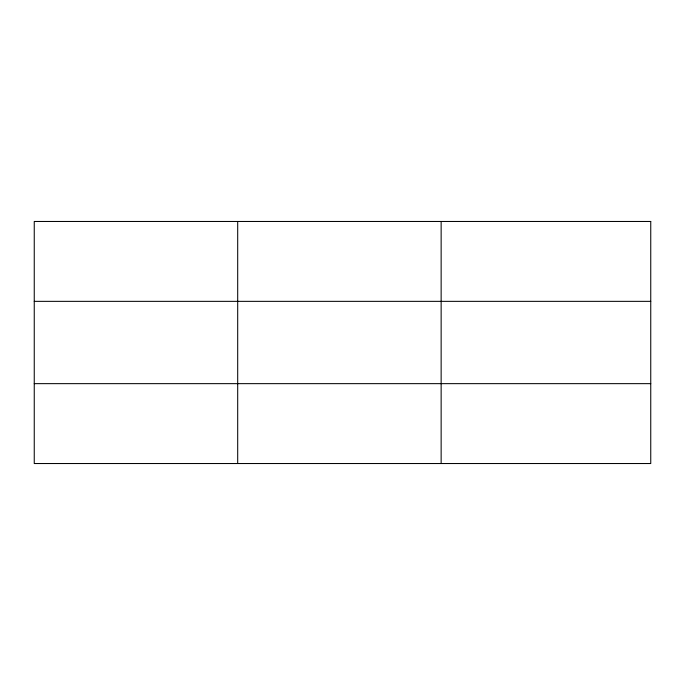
<?xml version="1.0" encoding="UTF-8"?>
<svg xmlns="http://www.w3.org/2000/svg" width="685" height="685" viewBox="0 0 685 685"><rect width="100%" height="100%" fill="white"/><g stroke="black" fill="none" stroke-linecap="round" stroke-linejoin="round"><path stroke-width="1.03" d="M237.695 221.469L237.695 463.531M441.14 221.469L441.14 463.531M34.25 301.349L650.75 301.349M34.25 383.651L650.75 383.651M650.75 221.469L650.75 463.531L34.25 463.531L34.25 221.469L650.75 221.469"/></g></svg>
